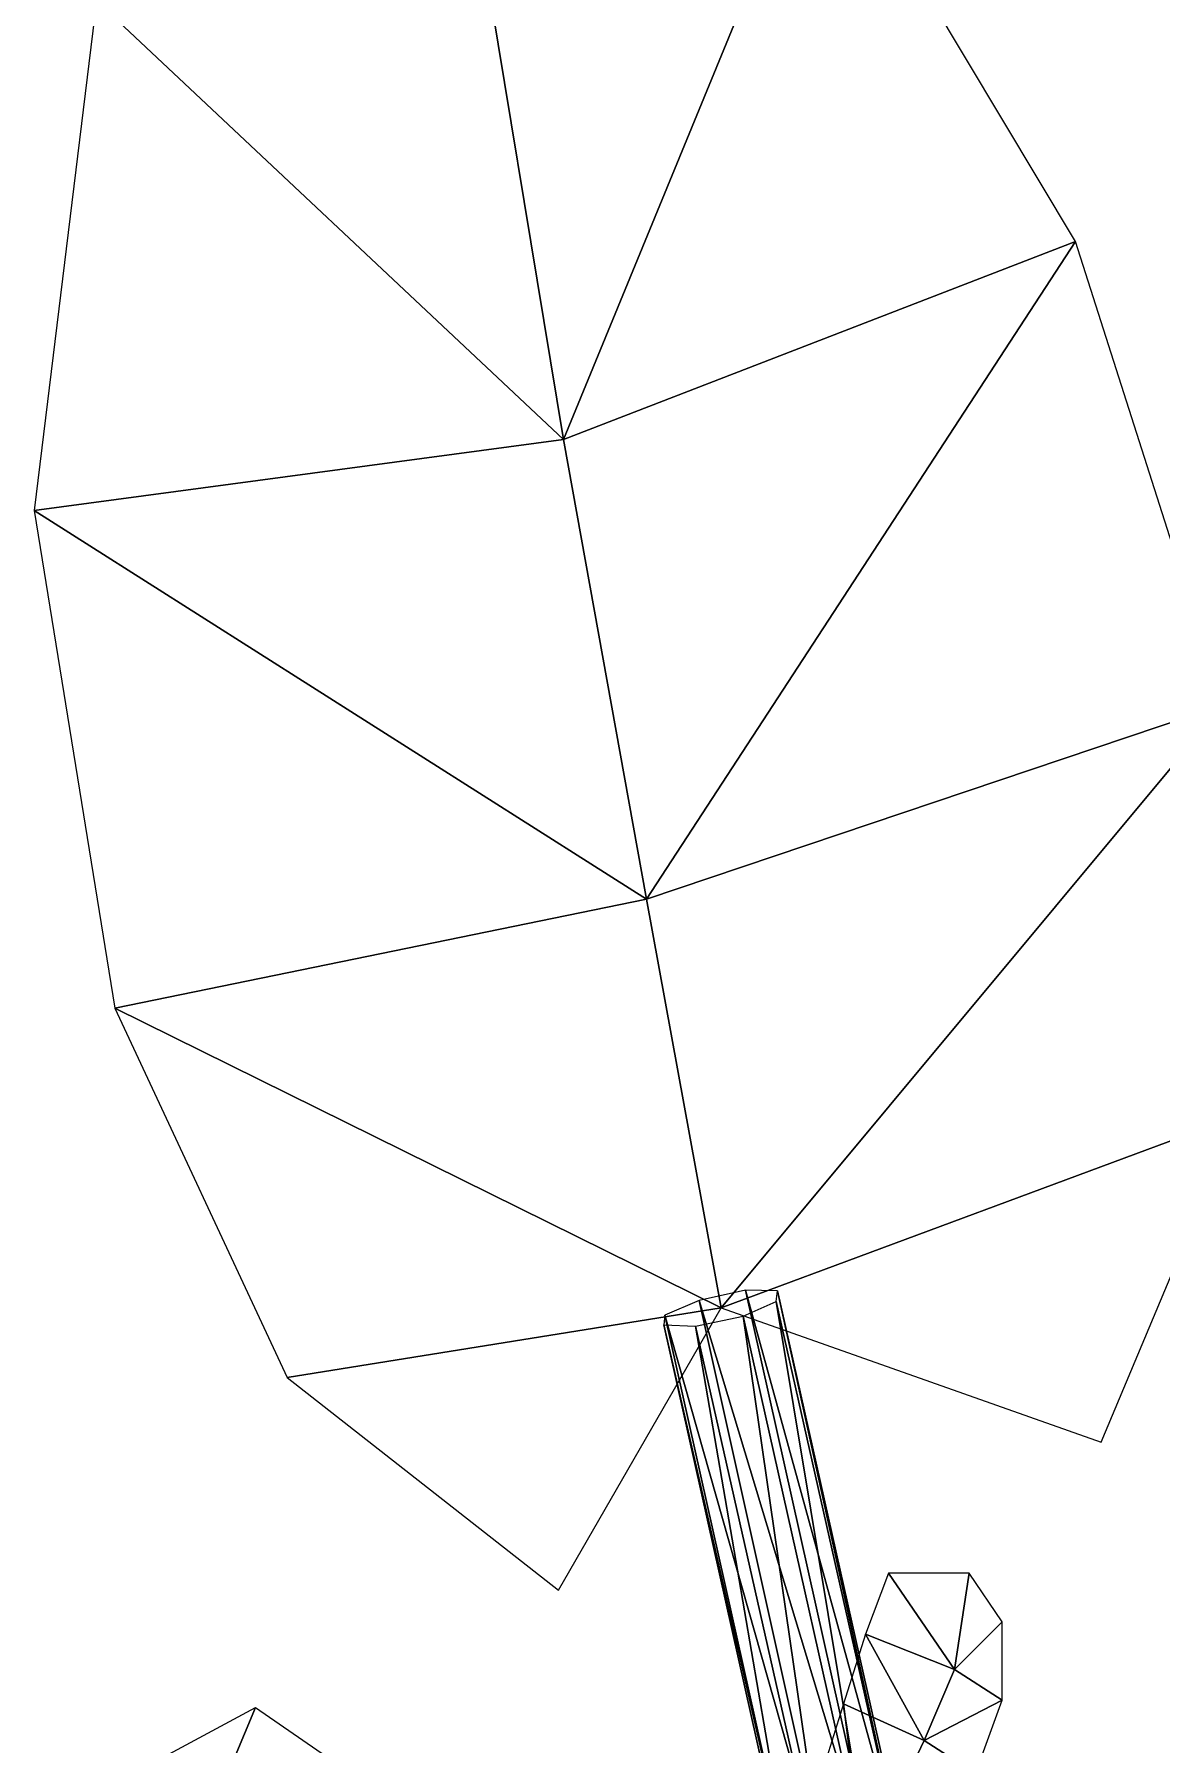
# Model space of a CAD drawing. Extents: x -6.8 to 6.8, y -29 to 29.
# Drawn here: x -1.967 to 0.339, y 4.536 to 8.034 of the extents above; entities that cross this region are included whole.
import ezdxf

# ---------------------------------------------------------------- set-up
doc = ezdxf.new("R2010")
doc.units = 0

msp = doc.modelspace()

# ---------------------------------------------------------------- linework, layer by layer
at = {"layer": 'flowers0', "color": 1}
for points in [[(-0.08496, 4.68981, 7.57757), (-0.21997, 4.88732, 7.38507), (-0.26745, 4.76232, 7.33758)], [(-0.05493, 4.88732, 7.59753), (-0.21997, 4.88732, 7.38507), (-0.08496, 4.68981, 7.57757)], [(-0.08496, 4.68981, 7.57757), (0.01257, 4.78729, 7.86004), (-0.05493, 4.88732, 7.59753)], [(-0.14746, 4.54479, 7.58007), (-0.26745, 4.76232, 7.33758), (-0.31243, 4.61981, 7.32507)], [(-0.08496, 4.68981, 7.57757), (-0.26745, 4.76232, 7.33758), (-0.14746, 4.54479, 7.58007)], [(-0.08496, 4.68981, 7.57757), (0.01257, 4.62731, 7.88006), (0.01257, 4.78729, 7.86004)], [(-0.14746, 4.54479, 7.58007), (0.01257, 4.62731, 7.88006), (-0.08496, 4.68981, 7.57757)], [(-0.26995, 4.28729, 7.57257), (-0.31243, 4.61981, 7.32507), (-0.39746, 4.34729, 7.33508)], [(-0.14746, 4.54479, 7.58007), (-0.31243, 4.61981, 7.32507), (-0.26995, 4.28729, 7.57257)], [(-0.04241, 4.47705, 7.87756), (0.01257, 4.62731, 7.88006), (-0.14746, 4.54479, 7.58007)], [(-1.80743, 4.45483, 7.76757), (-1.51495, 4.6123, 7.79254), (-1.66192, 4.25982, 7.81756)], [(-1.66192, 4.25982, 7.81756), (-1.51495, 4.6123, 7.79254), (-1.36993, 4.51232, 7.83007)], [(-0.04241, 4.47705, 7.87756), (-0.14746, 4.54479, 7.58007), (-0.26995, 4.28729, 7.57257)]]:
    msp.add_3dface(points, dxfattribs=at)
at = {"layer": 'leaves2', "color": 3}
for points in [[(-0.88494, 7.20483, 8.02008), (-0.35992, 8.48205, 8.16003), (-1.07244, 8.33984, 8.62756)], [(0.16253, 7.6098, 7.66503), (-0.35992, 8.48205, 8.16003), (-0.88494, 7.20483, 8.02008)], [(-1.07244, 8.33984, 8.62756), (-1.83996, 8.10229, 8.38006), (-0.88494, 7.20483, 8.02008)], [(-0.88494, 7.20483, 8.02008), (-1.83996, 8.10229, 8.38006), (-1.96746, 7.05981, 8.00256)], [(-0.71496, 6.26483, 7.59252), (0.16253, 7.6098, 7.66503), (-0.88494, 7.20483, 8.02008)], [(0.46502, 6.66229, 7.30004), (0.16253, 7.6098, 7.66503), (-0.71496, 6.26483, 7.59252)], [(-1.96746, 7.05981, 8.00256), (-0.71496, 6.26483, 7.59252), (-0.88494, 7.20483, 8.02008)], [(-0.71496, 6.26483, 7.59252), (-1.96746, 7.05981, 8.00256), (-1.80242, 6.04229, 7.70257)], [(-0.56243, 5.4298, 7.20922), (0.46502, 6.66229, 7.30004), (-0.71496, 6.26483, 7.59252)], [(-0.56243, 5.4298, 7.20922), (0.49505, 5.82232, 7.03753), (0.46502, 6.66229, 7.30004)], [(-1.80242, 6.04229, 7.70257), (-0.56243, 5.4298, 7.20922), (-0.71496, 6.26483, 7.59252)], [(-1.80242, 6.04229, 7.70257), (-1.44995, 5.28729, 7.38256), (-0.56243, 5.4298, 7.20922)], [(-0.56243, 5.4298, 7.20922), (0.21502, 5.15484, 7.29504), (0.49505, 5.82232, 7.03753)], [(-0.56243, 5.4298, 7.20922), (-1.44995, 5.28729, 7.38256), (-0.89495, 4.85229, 7.44506)]]:
    msp.add_3dface(points, dxfattribs=at)
at = {"layer": 'stems3', "color": 3}
for points in [[(-0.22497, 4.1773, 6.82257), (-0.51245, 5.46533, 7.09503), (-0.60742, 5.44482, 7.09008)], [(-0.15942, 4.18231, 6.89508), (-0.51245, 5.46533, 7.09503), (-0.22497, 4.1773, 6.82257)], [(-0.15942, 4.18231, 6.89508), (-0.44744, 5.46453, 7.16754), (-0.51245, 5.46533, 7.09503)], [(-0.16467, 4.1773, 6.99255), (-0.44995, 5.44232, 7.26507), (-0.44744, 5.46453, 7.16754)], [(-0.16467, 4.1773, 6.99255), (-0.44744, 5.46453, 7.16754), (-0.15942, 4.18231, 6.89508)], [(-0.32244, 4.16229, 6.81506), (-0.60742, 5.44482, 7.09008), (-0.67742, 5.41479, 7.15258)], [(-0.22497, 4.1773, 6.82257), (-0.60742, 5.44482, 7.09008), (-0.32244, 4.16229, 6.81506)], [(-0.23742, 4.16229, 7.05755), (-0.51745, 5.41229, 7.32757), (-0.44995, 5.44232, 7.26507)], [(-0.23742, 4.16229, 7.05755), (-0.44995, 5.44232, 7.26507), (-0.16467, 4.1773, 6.99255)], [(-0.39495, 4.14984, 6.88006), (-0.67742, 5.41479, 7.15258), (-0.67993, 5.39483, 7.24755)], [(-0.39495, 4.14984, 6.88006), (-0.67993, 5.39483, 7.24755), (-0.39996, 4.14483, 6.97906)], [(-0.39996, 4.14483, 6.97906), (-0.67993, 5.39483, 7.24755), (-0.61492, 5.39233, 7.32006)], [(-0.32244, 4.16229, 6.81506), (-0.67742, 5.41479, 7.15258), (-0.39495, 4.14984, 6.88006)], [(-0.33496, 4.14984, 7.05004), (-0.61492, 5.39233, 7.32006), (-0.51745, 5.41229, 7.32757)], [(-0.39996, 4.14483, 6.97906), (-0.61492, 5.39233, 7.32006), (-0.33496, 4.14984, 7.05004)], [(-0.33496, 4.14984, 7.05004), (-0.51745, 5.41229, 7.32757), (-0.23742, 4.16229, 7.05755)]]:
    msp.add_3dface(points, dxfattribs=at)

doc.saveas('drawing.dxf')
